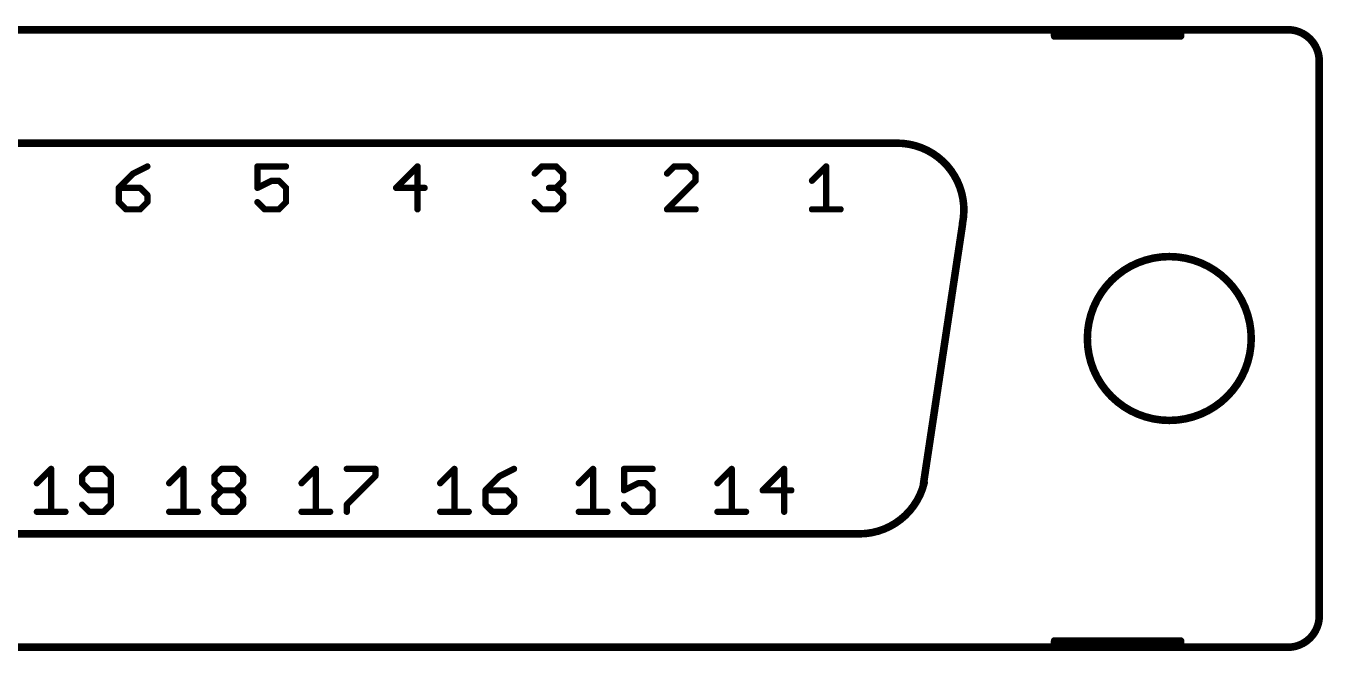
# Model space of a CAD drawing. Extents: x 0 to 158, y 0 to 111.
# Drawn here: x 30.48 to 56.62, y 63.7 to 76.3 of the extents above; entities that cross this region are included whole.
import ezdxf

# ---------------------------------------------------------------- set-up
doc = ezdxf.new("R2010")
doc.units = 0
doc.layers.add('21', color=53, linetype='CONTINUOUS')

msp = doc.modelspace()

# ---------------------------------------------------------------- linework, layer by layer
at = {"layer": '21'}
for points, const_width in [([(51.209, 76.223), (8.791, 76.223)], 0.1524), ([(51.209, 76.223), (51.209, 76.096)], 0.1524), ([(53.749, 76.223), (51.209, 76.223)], 0.1524), ([(51.209, 76.096), (53.749, 76.096)], 0.1524), ([(55.908, 76.223), (53.749, 76.223)], 0.1524), ([(53.749, 76.096), (53.749, 76.223)], 0.1524), ([(56.543, 75.588), (56.543, 64.412)], 0.1524), ([(11.966, 73.937), (48.034, 73.937)], 0.1524), ([(32.9257, 73.4678), (32.6376, 73.3238)], 0.127), ([(35.7197, 73.4678), (35.1435, 73.4678)], 0.127), ([(35.1435, 73.4678), (35.1435, 73.0357)], 0.127), ([(38.3697, 73.4678), (37.9375, 73.0357)], 0.127), ([(38.3697, 72.6035), (38.3697, 73.4678)], 0.127), ([(40.7315, 73.3238), (40.8756, 73.4678)], 0.127), ([(40.8756, 73.4678), (41.1637, 73.4678)], 0.127), ([(41.1637, 73.4678), (41.3077, 73.3238)], 0.127), ([(43.5426, 73.4678), (43.3985, 73.3238)], 0.127), ([(43.8307, 73.4678), (43.5426, 73.4678)], 0.127), ([(43.9747, 73.3238), (43.8307, 73.4678)], 0.127), ([(46.3195, 73.1797), (46.6076, 73.4678)], 0.127), ([(46.6076, 73.4678), (46.6076, 72.6035)], 0.127), ([(32.6376, 73.3238), (32.3495, 73.0357)], 0.127), ([(35.1435, 73.0357), (35.4316, 73.1797)], 0.127), ([(35.4316, 73.1797), (35.5757, 73.1797)], 0.127), ([(35.5757, 73.1797), (35.7197, 73.0357)], 0.127), ([(41.3077, 73.1797), (41.1637, 73.0357)], 0.127), ([(41.3077, 73.3238), (41.3077, 73.1797)], 0.127), ([(43.3985, 72.6035), (43.9747, 73.1797)], 0.127), ([(43.9747, 73.1797), (43.9747, 73.3238)], 0.127), ([(32.3495, 73.0357), (32.3495, 72.7476)], 0.127), ([(32.7817, 73.0357), (32.3495, 73.0357)], 0.127), ([(32.9257, 72.8916), (32.7817, 73.0357)], 0.127), ([(32.9257, 72.7476), (32.9257, 72.8916)], 0.127), ([(35.7197, 73.0357), (35.7197, 72.7476)], 0.127), ([(37.9375, 73.0357), (38.5137, 73.0357)], 0.127), ([(41.1637, 73.0357), (41.0196, 73.0357)], 0.127), ([(41.1637, 73.0357), (41.3077, 72.8916)], 0.127), ([(41.3077, 72.8916), (41.3077, 72.7476)], 0.127), ([(32.3495, 72.7476), (32.4936, 72.6035)], 0.127), ([(32.7817, 72.6035), (32.9257, 72.7476)], 0.127), ([(35.2876, 72.6035), (35.1435, 72.7476)], 0.127), ([(35.7197, 72.7476), (35.5757, 72.6035)], 0.127), ([(40.8756, 72.6035), (40.7315, 72.7476)], 0.127), ([(41.3077, 72.7476), (41.1637, 72.6035)], 0.127), ([(32.4936, 72.6035), (32.7817, 72.6035)], 0.127), ([(35.5757, 72.6035), (35.2876, 72.6035)], 0.127), ([(41.1637, 72.6035), (40.8756, 72.6035)], 0.127), ([(43.9747, 72.6035), (43.3985, 72.6035)], 0.127), ([(46.3195, 72.6035), (46.8957, 72.6035)], 0.127), ([(49.3548, 72.3114), (48.5674, 67.079)], 0.1524), ([(30.6985, 67.0837), (30.9866, 67.3718)], 0.127), ([(30.9866, 67.3718), (30.9866, 66.5075)], 0.127), ([(31.7547, 67.3718), (31.6106, 67.2278)], 0.127), ([(31.6106, 67.2278), (31.6106, 67.0837)], 0.127), ([(32.0428, 67.3718), (31.7547, 67.3718)], 0.127), ([(32.1869, 67.2278), (32.0428, 67.3718)], 0.127), ([(32.1869, 66.6516), (32.1869, 67.2278)], 0.127), ([(33.3655, 67.0837), (33.6536, 67.3718)], 0.127), ([(33.6536, 67.3718), (33.6536, 66.5075)], 0.127), ([(34.2776, 67.2278), (34.4217, 67.3718)], 0.127), ([(34.2776, 67.0837), (34.2776, 67.2278)], 0.127), ([(34.4217, 67.3718), (34.7098, 67.3718)], 0.127), ([(34.7098, 67.3718), (34.8539, 67.2278)], 0.127), ([(34.8539, 67.2278), (34.8539, 67.0837)], 0.127), ([(36.0325, 67.0837), (36.3206, 67.3718)], 0.127), ([(36.3206, 67.3718), (36.3206, 66.5075)], 0.127), ([(36.9446, 67.3718), (37.5209, 67.3718)], 0.127), ([(37.5209, 67.2278), (36.9446, 66.6516)], 0.127), ([(37.5209, 67.3718), (37.5209, 67.2278)], 0.127), ([(38.8265, 67.0837), (39.1146, 67.3718)], 0.127), ([(39.1146, 67.3718), (39.1146, 66.5075)], 0.127), ([(40.0267, 67.2278), (39.7386, 66.9397)], 0.127), ([(40.3149, 67.3718), (40.0267, 67.2278)], 0.127), ([(41.6205, 67.0837), (41.9086, 67.3718)], 0.127), ([(41.9086, 67.3718), (41.9086, 66.5075)], 0.127), ([(43.1089, 67.3718), (42.5326, 67.3718)], 0.127), ([(42.5326, 67.3718), (42.5326, 66.9397)], 0.127), ([(44.4145, 67.0837), (44.7026, 67.3718)], 0.127), ([(44.7026, 67.3718), (44.7026, 66.5075)], 0.127), ([(45.7588, 67.3718), (45.3266, 66.9397)], 0.127), ([(45.7588, 66.5075), (45.7588, 67.3718)], 0.127), ([(31.6106, 67.0837), (31.7547, 66.9397)], 0.127), ([(31.7547, 66.9397), (32.1869, 66.9397)], 0.127), ([(34.4217, 66.9397), (34.2776, 67.0837)], 0.127), ([(34.2776, 66.7956), (34.4217, 66.9397)], 0.127), ([(34.4217, 66.9397), (34.7098, 66.9397)], 0.127), ([(34.8539, 67.0837), (34.7098, 66.9397)], 0.127), ([(34.7098, 66.9397), (34.8539, 66.7956)], 0.127), ([(39.7386, 66.9397), (39.7386, 66.6516)], 0.127), ([(40.1708, 66.9397), (39.7386, 66.9397)], 0.127), ([(40.3149, 66.7956), (40.1708, 66.9397)], 0.127), ([(42.5326, 66.9397), (42.8207, 67.0837)], 0.127), ([(42.8207, 67.0837), (42.9648, 67.0837)], 0.127), ([(42.9648, 67.0837), (43.1089, 66.9397)], 0.127), ([(43.1089, 66.9397), (43.1089, 66.6516)], 0.127), ([(45.3266, 66.9397), (45.9029, 66.9397)], 0.127), ([(31.6106, 66.6516), (31.7547, 66.5075)], 0.127), ([(32.0428, 66.5075), (32.1869, 66.6516)], 0.127), ([(34.2776, 66.6516), (34.2776, 66.7956)], 0.127), ([(34.4217, 66.5075), (34.2776, 66.6516)], 0.127), ([(34.8539, 66.6516), (34.7098, 66.5075)], 0.127), ([(34.8539, 66.7956), (34.8539, 66.6516)], 0.127), ([(36.9446, 66.6516), (36.9446, 66.5075)], 0.127), ([(39.7386, 66.6516), (39.8827, 66.5075)], 0.127), ([(40.1708, 66.5075), (40.3149, 66.6516)], 0.127), ([(40.3149, 66.6516), (40.3149, 66.7956)], 0.127), ([(42.6767, 66.5075), (42.5326, 66.6516)], 0.127), ([(43.1089, 66.6516), (42.9648, 66.5075)], 0.127), ([(30.6985, 66.5075), (31.2747, 66.5075)], 0.127), ([(31.7547, 66.5075), (32.0428, 66.5075)], 0.127), ([(33.3655, 66.5075), (33.9417, 66.5075)], 0.127), ([(34.7098, 66.5075), (34.4217, 66.5075)], 0.127), ([(36.0325, 66.5075), (36.6087, 66.5075)], 0.127), ([(38.8265, 66.5075), (39.4027, 66.5075)], 0.127), ([(39.8827, 66.5075), (40.1708, 66.5075)], 0.127), ([(41.6205, 66.5075), (42.1967, 66.5075)], 0.127), ([(42.9648, 66.5075), (42.6767, 66.5075)], 0.127), ([(44.4145, 66.5075), (44.9907, 66.5075)], 0.127), ([(12.728, 66.063), (47.272, 66.063)], 0.1524), ([(8.791, 63.777), (51.209, 63.777)], 0.1524), ([(51.209, 63.777), (51.209, 63.904)], 0.1524), ([(51.209, 63.904), (53.749, 63.904)], 0.1524), ([(51.209, 63.777), (53.749, 63.777)], 0.1524), ([(53.749, 63.904), (53.749, 63.777)], 0.1524), ([(53.749, 63.777), (55.908, 63.777)], 0.1524)]:
    msp.add_lwpolyline(points, dxfattribs=dict(at, const_width=const_width))
for points, const_width in [([(51.2471, 76.223, 1), (51.1709, 76.223)], 0.0762), ([(51.209, 76.2611, 1), (51.209, 76.1849)], 0.0762), ([(51.209, 76.1341, 1), (51.209, 76.0579)], 0.0762), ([(51.1709, 76.096, 1), (51.2471, 76.096)], 0.0762), ([(51.209, 76.1849, 1), (51.209, 76.2611)], 0.0762), ([(53.749, 76.2611, 1), (53.749, 76.1849)], 0.0762), ([(53.7871, 76.223, 1), (53.7109, 76.223)], 0.0762), ([(53.7109, 76.096, 1), (53.7871, 76.096)], 0.0762), ([(53.749, 76.1849, 1), (53.749, 76.2611)], 0.0762), ([(53.749, 76.0579, 1), (53.749, 76.1341)], 0.0762), ([(56.543, 75.588, 0.4142), (55.908, 76.223)], 0.1524), ([(55.908, 76.2611, 1), (55.908, 76.1849)], 0.0762), ([(55.908, 76.1849, 1), (55.908, 76.2611)], 0.0762), ([(56.5811, 75.588, 1), (56.5049, 75.588)], 0.0762), ([(56.5049, 75.588, 1), (56.5811, 75.588)], 0.0762), ([(49.3495, 72.3038, 0.4786), (48.034, 73.937)], 0.1524), ([(48.034, 73.9751, 1), (48.034, 73.8989)], 0.0762), ([(48.034, 73.8989, 1), (48.034, 73.9751)], 0.0762), ([(32.9399, 73.4394, 1), (32.9115, 73.4962)], 0.0635), ([(35.1435, 73.4996, 1), (35.1435, 73.4361)], 0.0635), ([(35.1753, 73.4678, 1), (35.1118, 73.4678)], 0.0635), ([(35.7197, 73.4361, 1), (35.7197, 73.4996)], 0.0635), ([(38.4014, 73.4678, 1), (38.3379, 73.4678)], 0.0635), ([(38.3921, 73.4454, 1), (38.3472, 73.4903)], 0.0635), ([(40.8756, 73.4996, 1), (40.8756, 73.4361)], 0.0635), ([(40.898, 73.4454, 1), (40.8531, 73.4903)], 0.0635), ([(41.1861, 73.4903, 1), (41.1412, 73.4454)], 0.0635), ([(41.1637, 73.4361, 1), (41.1637, 73.4996)], 0.0635), ([(43.5426, 73.4996, 1), (43.5426, 73.4361)], 0.0635), ([(43.565, 73.4454, 1), (43.5201, 73.4903)], 0.0635), ([(43.8531, 73.4903, 1), (43.8082, 73.4454)], 0.0635), ([(43.8307, 73.4361, 1), (43.8307, 73.4996)], 0.0635), ([(46.6394, 73.4678, 1), (46.5759, 73.4678)], 0.0635), ([(46.6301, 73.4454, 1), (46.5852, 73.4903)], 0.0635), ([(32.6234, 73.3522, 1), (32.6518, 73.2954)], 0.0635), ([(32.6601, 73.3013, 1), (32.6152, 73.3462)], 0.0635), ([(35.4316, 73.2115, 1), (35.4316, 73.148)], 0.0635), ([(35.4458, 73.1513, 1), (35.4174, 73.2081)], 0.0635), ([(35.5981, 73.2022, 1), (35.5532, 73.1573)], 0.0635), ([(35.5757, 73.148, 1), (35.5757, 73.2115)], 0.0635), ([(40.709, 73.3462, 1), (40.754, 73.3013)], 0.0635), ([(41.3395, 73.3238, 1), (41.276, 73.3238)], 0.0635), ([(41.276, 73.1797, 1), (41.3395, 73.1797)], 0.0635), ([(41.2853, 73.3013, 1), (41.3302, 73.3462)], 0.0635), ([(41.3302, 73.1573, 1), (41.2853, 73.2022)], 0.0635), ([(43.376, 73.3462, 1), (43.421, 73.3013)], 0.0635), ([(44.0065, 73.3238, 1), (43.943, 73.3238)], 0.0635), ([(43.943, 73.1797, 1), (44.0065, 73.1797)], 0.0635), ([(43.9523, 73.3013, 1), (43.9972, 73.3462)], 0.0635), ([(43.9972, 73.1573, 1), (43.9523, 73.2022)], 0.0635), ([(46.297, 73.2022, 1), (46.342, 73.1573)], 0.0635), ([(32.3813, 73.0357, 1), (32.3177, 73.0357)], 0.0635), ([(32.3495, 73.0674, 1), (32.3495, 73.0039)], 0.0635), ([(32.327, 73.0581, 1), (32.372, 73.0132)], 0.0635), ([(32.8041, 73.0581, 1), (32.7592, 73.0132)], 0.0635), ([(32.7817, 73.0039, 1), (32.7817, 73.0674)], 0.0635), ([(32.9575, 72.8916, 1), (32.894, 72.8916)], 0.0635), ([(32.9033, 72.8692, 1), (32.9482, 72.9141)], 0.0635), ([(35.1293, 73.0641, 1), (35.1577, 73.0073)], 0.0635), ([(35.1118, 73.0357, 1), (35.1753, 73.0357)], 0.0635), ([(35.7515, 73.0357, 1), (35.688, 73.0357)], 0.0635), ([(35.6973, 73.0132, 1), (35.7422, 73.0581)], 0.0635), ([(37.9375, 73.0674, 1), (37.9375, 73.0039)], 0.0635), ([(37.915, 73.0581, 1), (37.96, 73.0132)], 0.0635), ([(38.5137, 73.0039, 1), (38.5137, 73.0674)], 0.0635), ([(41.0196, 73.0674, 1), (41.0196, 73.0039)], 0.0635), ([(41.1861, 73.0581, 1), (41.1412, 73.0132)], 0.0635), ([(41.1412, 73.0581, 1), (41.1861, 73.0132)], 0.0635), ([(41.1637, 73.0039, 1), (41.1637, 73.0674)], 0.0635), ([(41.3395, 72.8916, 1), (41.276, 72.8916)], 0.0635), ([(41.2853, 72.8692, 1), (41.3302, 72.9141)], 0.0635), ([(32.3177, 72.7476, 1), (32.3813, 72.7476)], 0.0635), ([(32.372, 72.77, 1), (32.327, 72.7251)], 0.0635), ([(32.894, 72.7476, 1), (32.9575, 72.7476)], 0.0635), ([(32.9482, 72.7251, 1), (32.9033, 72.77)], 0.0635), ([(35.166, 72.77, 1), (35.121, 72.7251)], 0.0635), ([(35.688, 72.7476, 1), (35.7515, 72.7476)], 0.0635), ([(35.7422, 72.7251, 1), (35.6973, 72.77)], 0.0635), ([(40.754, 72.77, 1), (40.709, 72.7251)], 0.0635), ([(41.276, 72.7476, 1), (41.3395, 72.7476)], 0.0635), ([(41.3302, 72.7251, 1), (41.2853, 72.77)], 0.0635), ([(32.4936, 72.6352, 1), (32.4936, 72.5717)], 0.0635), ([(32.4711, 72.581, 1), (32.516, 72.626)], 0.0635), ([(32.7592, 72.626, 1), (32.8041, 72.581)], 0.0635), ([(32.7817, 72.5717, 1), (32.7817, 72.6352)], 0.0635), ([(35.2876, 72.6352, 1), (35.2876, 72.5717)], 0.0635), ([(35.2651, 72.581, 1), (35.31, 72.626)], 0.0635), ([(35.5532, 72.626, 1), (35.5981, 72.581)], 0.0635), ([(35.5757, 72.5717, 1), (35.5757, 72.6352)], 0.0635), ([(38.3379, 72.6035, 1), (38.4014, 72.6035)], 0.0635), ([(40.8756, 72.6352, 1), (40.8756, 72.5717)], 0.0635), ([(40.8531, 72.581, 1), (40.898, 72.626)], 0.0635), ([(41.1412, 72.626, 1), (41.1861, 72.581)], 0.0635), ([(41.1637, 72.5717, 1), (41.1637, 72.6352)], 0.0635), ([(43.376, 72.626, 1), (43.421, 72.581)], 0.0635), ([(43.3985, 72.6352, 1), (43.3985, 72.5717)], 0.0635), ([(43.9747, 72.5717, 1), (43.9747, 72.6352)], 0.0635), ([(46.3195, 72.6352, 1), (46.3195, 72.5717)], 0.0635), ([(46.5759, 72.6035, 1), (46.6394, 72.6035)], 0.0635), ([(46.8957, 72.5717, 1), (46.8957, 72.6352)], 0.0635), ([(49.3123, 72.3119, 1), (49.3867, 72.2957)], 0.0762), ([(49.3925, 72.3057, 1), (49.3171, 72.3171)], 0.0762), ([(53.5204, 68.349, 1), (53.5204, 71.651, 1), (53.5204, 68.349)], 0.1524), ([(31.0184, 67.3718, 1), (30.9549, 67.3718)], 0.0635), ([(31.0091, 67.3494, 1), (30.9642, 67.3943)], 0.0635), ([(31.6424, 67.2278, 1), (31.5789, 67.2278)], 0.0635), ([(31.5882, 67.2502, 1), (31.6331, 67.2053)], 0.0635), ([(31.7547, 67.4036, 1), (31.7547, 67.3401)], 0.0635), ([(31.7771, 67.3494, 1), (31.7322, 67.3943)], 0.0635), ([(32.0653, 67.3943, 1), (32.0203, 67.3494)], 0.0635), ([(32.0428, 67.3401, 1), (32.0428, 67.4036)], 0.0635), ([(32.2186, 67.2278, 1), (32.1551, 67.2278)], 0.0635), ([(32.1644, 67.2053, 1), (32.2093, 67.2502)], 0.0635), ([(33.6854, 67.3718, 1), (33.6219, 67.3718)], 0.0635), ([(33.6761, 67.3494, 1), (33.6312, 67.3943)], 0.0635), ([(34.3094, 67.2278, 1), (34.2459, 67.2278)], 0.0635), ([(34.2552, 67.2502, 1), (34.3001, 67.2053)], 0.0635), ([(34.4217, 67.4036, 1), (34.4217, 67.3401)], 0.0635), ([(34.4441, 67.3494, 1), (34.3992, 67.3943)], 0.0635), ([(34.7323, 67.3943, 1), (34.6873, 67.3494)], 0.0635), ([(34.7098, 67.3401, 1), (34.7098, 67.4036)], 0.0635), ([(34.8856, 67.2278, 1), (34.8221, 67.2278)], 0.0635), ([(34.8314, 67.2053, 1), (34.8763, 67.2502)], 0.0635), ([(36.3524, 67.3718, 1), (36.2889, 67.3718)], 0.0635), ([(36.3431, 67.3494, 1), (36.2982, 67.3943)], 0.0635), ([(36.9446, 67.4036, 1), (36.9446, 67.3401)], 0.0635), ([(37.5526, 67.3718, 1), (37.4891, 67.3718)], 0.0635), ([(37.4891, 67.2278, 1), (37.5526, 67.2278)], 0.0635), ([(37.5433, 67.2053, 1), (37.4984, 67.2502)], 0.0635), ([(37.5209, 67.3401, 1), (37.5209, 67.4036)], 0.0635), ([(39.1464, 67.3718, 1), (39.0829, 67.3718)], 0.0635), ([(39.1371, 67.3494, 1), (39.0922, 67.3943)], 0.0635), ([(40.0125, 67.2562, 1), (40.0409, 67.1994)], 0.0635), ([(40.0492, 67.2053, 1), (40.0043, 67.2502)], 0.0635), ([(40.3291, 67.3434, 1), (40.3007, 67.4002)], 0.0635), ([(41.9404, 67.3718, 1), (41.8769, 67.3718)], 0.0635), ([(41.9311, 67.3494, 1), (41.8862, 67.3943)], 0.0635), ([(42.5326, 67.4036, 1), (42.5326, 67.3401)], 0.0635), ([(42.5644, 67.3718, 1), (42.5009, 67.3718)], 0.0635), ([(43.1089, 67.3401, 1), (43.1089, 67.4036)], 0.0635), ([(44.7344, 67.3718, 1), (44.6709, 67.3718)], 0.0635), ([(44.7251, 67.3494, 1), (44.6802, 67.3943)], 0.0635), ([(45.7906, 67.3718, 1), (45.727, 67.3718)], 0.0635), ([(45.7813, 67.3494, 1), (45.7363, 67.3943)], 0.0635), ([(30.676, 67.1062, 1), (30.721, 67.0613)], 0.0635), ([(31.6331, 67.1062, 1), (31.5882, 67.0613)], 0.0635), ([(31.5789, 67.0837, 1), (31.6424, 67.0837)], 0.0635), ([(31.7547, 66.9714, 1), (31.7547, 66.9079)], 0.0635), ([(31.7322, 66.9172, 1), (31.7771, 66.9621)], 0.0635), ([(32.1869, 66.9079, 1), (32.1869, 66.9714)], 0.0635), ([(33.343, 67.1062, 1), (33.388, 67.0613)], 0.0635), ([(34.2459, 67.0837, 1), (34.3094, 67.0837)], 0.0635), ([(34.3001, 67.1062, 1), (34.2552, 67.0613)], 0.0635), ([(34.4217, 66.9714, 1), (34.4217, 66.9079)], 0.0635), ([(34.4441, 66.9172, 1), (34.3992, 66.9621)], 0.0635), ([(34.3992, 66.9172, 1), (34.4441, 66.9621)], 0.0635), ([(34.7323, 66.9621, 1), (34.6873, 66.9172)], 0.0635), ([(34.6873, 66.9621, 1), (34.7323, 66.9172)], 0.0635), ([(34.7098, 66.9079, 1), (34.7098, 66.9714)], 0.0635), ([(34.8221, 67.0837, 1), (34.8856, 67.0837)], 0.0635), ([(34.8763, 67.0613, 1), (34.8314, 67.1062)], 0.0635), ([(36.01, 67.1062, 1), (36.055, 67.0613)], 0.0635), ([(38.804, 67.1062, 1), (38.849, 67.0613)], 0.0635), ([(39.7704, 66.9397, 1), (39.7069, 66.9397)], 0.0635), ([(39.7386, 66.9714, 1), (39.7386, 66.9079)], 0.0635), ([(39.7162, 66.9621, 1), (39.7611, 66.9172)], 0.0635), ([(40.1933, 66.9621, 1), (40.1483, 66.9172)], 0.0635), ([(40.1708, 66.9079, 1), (40.1708, 66.9714)], 0.0635), ([(41.598, 67.1062, 1), (41.643, 67.0613)], 0.0635), ([(42.5184, 66.9681, 1), (42.5468, 66.9113)], 0.0635), ([(42.5009, 66.9397, 1), (42.5644, 66.9397)], 0.0635), ([(42.8207, 67.1155, 1), (42.8207, 67.052)], 0.0635), ([(42.8349, 67.0553, 1), (42.8065, 67.1121)], 0.0635), ([(42.9873, 67.1062, 1), (42.9423, 67.0613)], 0.0635), ([(42.9648, 67.052, 1), (42.9648, 67.1155)], 0.0635), ([(43.1406, 66.9397, 1), (43.0771, 66.9397)], 0.0635), ([(43.0864, 66.9172, 1), (43.1313, 66.9621)], 0.0635), ([(44.392, 67.1062, 1), (44.437, 67.0613)], 0.0635), ([(45.3266, 66.9714, 1), (45.3266, 66.9079)], 0.0635), ([(45.3042, 66.9621, 1), (45.3491, 66.9172)], 0.0635), ([(45.9029, 66.9079, 1), (45.9029, 66.9714)], 0.0635), ([(47.272, 66.063, 0.3467), (48.5807, 67.095)], 0.1524), ([(48.5297, 67.0847, 1), (48.6051, 67.0733)], 0.0762), ([(48.6177, 67.0861, 1), (48.5437, 67.1039)], 0.0762), ([(31.6331, 66.674, 1), (31.5882, 66.6291)], 0.0635), ([(32.1551, 66.6516, 1), (32.2186, 66.6516)], 0.0635), ([(32.2093, 66.6291, 1), (32.1644, 66.674)], 0.0635), ([(34.3094, 66.7956, 1), (34.2459, 66.7956)], 0.0635), ([(34.2459, 66.6516, 1), (34.3094, 66.6516)], 0.0635), ([(34.2552, 66.8181, 1), (34.3001, 66.7732)], 0.0635), ([(34.3001, 66.674, 1), (34.2552, 66.6291)], 0.0635), ([(34.8856, 66.7956, 1), (34.8221, 66.7956)], 0.0635), ([(34.8221, 66.6516, 1), (34.8856, 66.6516)], 0.0635), ([(34.8314, 66.7732, 1), (34.8763, 66.8181)], 0.0635), ([(34.8763, 66.6291, 1), (34.8314, 66.674)], 0.0635), ([(36.9764, 66.6516, 1), (36.9129, 66.6516)], 0.0635), ([(36.9222, 66.674, 1), (36.9671, 66.6291)], 0.0635), ([(39.7069, 66.6516, 1), (39.7704, 66.6516)], 0.0635), ([(39.7611, 66.674, 1), (39.7162, 66.6291)], 0.0635), ([(40.3466, 66.7956, 1), (40.2831, 66.7956)], 0.0635), ([(40.2831, 66.6516, 1), (40.3466, 66.6516)], 0.0635), ([(40.2924, 66.7732, 1), (40.3373, 66.8181)], 0.0635), ([(40.3373, 66.6291, 1), (40.2924, 66.674)], 0.0635), ([(42.5551, 66.674, 1), (42.5102, 66.6291)], 0.0635), ([(43.0771, 66.6516, 1), (43.1406, 66.6516)], 0.0635), ([(43.1313, 66.6291, 1), (43.0864, 66.674)], 0.0635), ([(30.6985, 66.5393, 1), (30.6985, 66.4758)], 0.0635), ([(30.9549, 66.5075, 1), (31.0184, 66.5075)], 0.0635), ([(31.2747, 66.4758, 1), (31.2747, 66.5393)], 0.0635), ([(31.7547, 66.5393, 1), (31.7547, 66.4758)], 0.0635), ([(31.7322, 66.485, 1), (31.7771, 66.53)], 0.0635), ([(32.0203, 66.53, 1), (32.0653, 66.485)], 0.0635), ([(32.0428, 66.4758, 1), (32.0428, 66.5393)], 0.0635), ([(33.3655, 66.5393, 1), (33.3655, 66.4758)], 0.0635), ([(33.6219, 66.5075, 1), (33.6854, 66.5075)], 0.0635), ([(33.9417, 66.4758, 1), (33.9417, 66.5393)], 0.0635), ([(34.4217, 66.5393, 1), (34.4217, 66.4758)], 0.0635), ([(34.3992, 66.485, 1), (34.4441, 66.53)], 0.0635), ([(34.6873, 66.53, 1), (34.7323, 66.485)], 0.0635), ([(34.7098, 66.4758, 1), (34.7098, 66.5393)], 0.0635), ([(36.0325, 66.5393, 1), (36.0325, 66.4758)], 0.0635), ([(36.2889, 66.5075, 1), (36.3524, 66.5075)], 0.0635), ([(36.6087, 66.4758, 1), (36.6087, 66.5393)], 0.0635), ([(36.9129, 66.5075, 1), (36.9764, 66.5075)], 0.0635), ([(38.8265, 66.5393, 1), (38.8265, 66.4758)], 0.0635), ([(39.0829, 66.5075, 1), (39.1464, 66.5075)], 0.0635), ([(39.4027, 66.4758, 1), (39.4027, 66.5393)], 0.0635), ([(39.8827, 66.5393, 1), (39.8827, 66.4758)], 0.0635), ([(39.8602, 66.485, 1), (39.9051, 66.53)], 0.0635), ([(40.1483, 66.53, 1), (40.1933, 66.485)], 0.0635), ([(40.1708, 66.4758, 1), (40.1708, 66.5393)], 0.0635), ([(41.6205, 66.5393, 1), (41.6205, 66.4758)], 0.0635), ([(41.8769, 66.5075, 1), (41.9404, 66.5075)], 0.0635), ([(42.1967, 66.4758, 1), (42.1967, 66.5393)], 0.0635), ([(42.6767, 66.5393, 1), (42.6767, 66.4758)], 0.0635), ([(42.6542, 66.485, 1), (42.6991, 66.53)], 0.0635), ([(42.9423, 66.53, 1), (42.9873, 66.485)], 0.0635), ([(42.9648, 66.4758, 1), (42.9648, 66.5393)], 0.0635), ([(44.4145, 66.5393, 1), (44.4145, 66.4758)], 0.0635), ([(44.6709, 66.5075, 1), (44.7344, 66.5075)], 0.0635), ([(44.9907, 66.4758, 1), (44.9907, 66.5393)], 0.0635), ([(45.727, 66.5075, 1), (45.7906, 66.5075)], 0.0635), ([(47.272, 66.1011, 1), (47.272, 66.0249)], 0.0762), ([(47.272, 66.0249, 1), (47.272, 66.1011)], 0.0762), ([(55.908, 63.777, 0.4142), (56.543, 64.412)], 0.1524), ([(56.5811, 64.412, 1), (56.5049, 64.412)], 0.0762), ([(56.5049, 64.412, 1), (56.5811, 64.412)], 0.0762), ([(51.2471, 63.904, 1), (51.1709, 63.904)], 0.0762), ([(51.209, 63.9421, 1), (51.209, 63.8659)], 0.0762), ([(51.209, 63.8151, 1), (51.209, 63.7389)], 0.0762), ([(51.1709, 63.777, 1), (51.2471, 63.777)], 0.0762), ([(51.209, 63.7389, 1), (51.209, 63.8151)], 0.0762), ([(53.7871, 63.904, 1), (53.7109, 63.904)], 0.0762), ([(53.749, 63.8151, 1), (53.749, 63.7389)], 0.0762), ([(53.7109, 63.777, 1), (53.7871, 63.777)], 0.0762), ([(53.749, 63.8659, 1), (53.749, 63.9421)], 0.0762), ([(53.749, 63.7389, 1), (53.749, 63.8151)], 0.0762), ([(55.908, 63.8151, 1), (55.908, 63.7389)], 0.0762), ([(55.908, 63.7389, 1), (55.908, 63.8151)], 0.0762)]:
    msp.add_lwpolyline(points, format="xyb", dxfattribs=dict(at, const_width=const_width))

doc.saveas('drawing.dxf')
